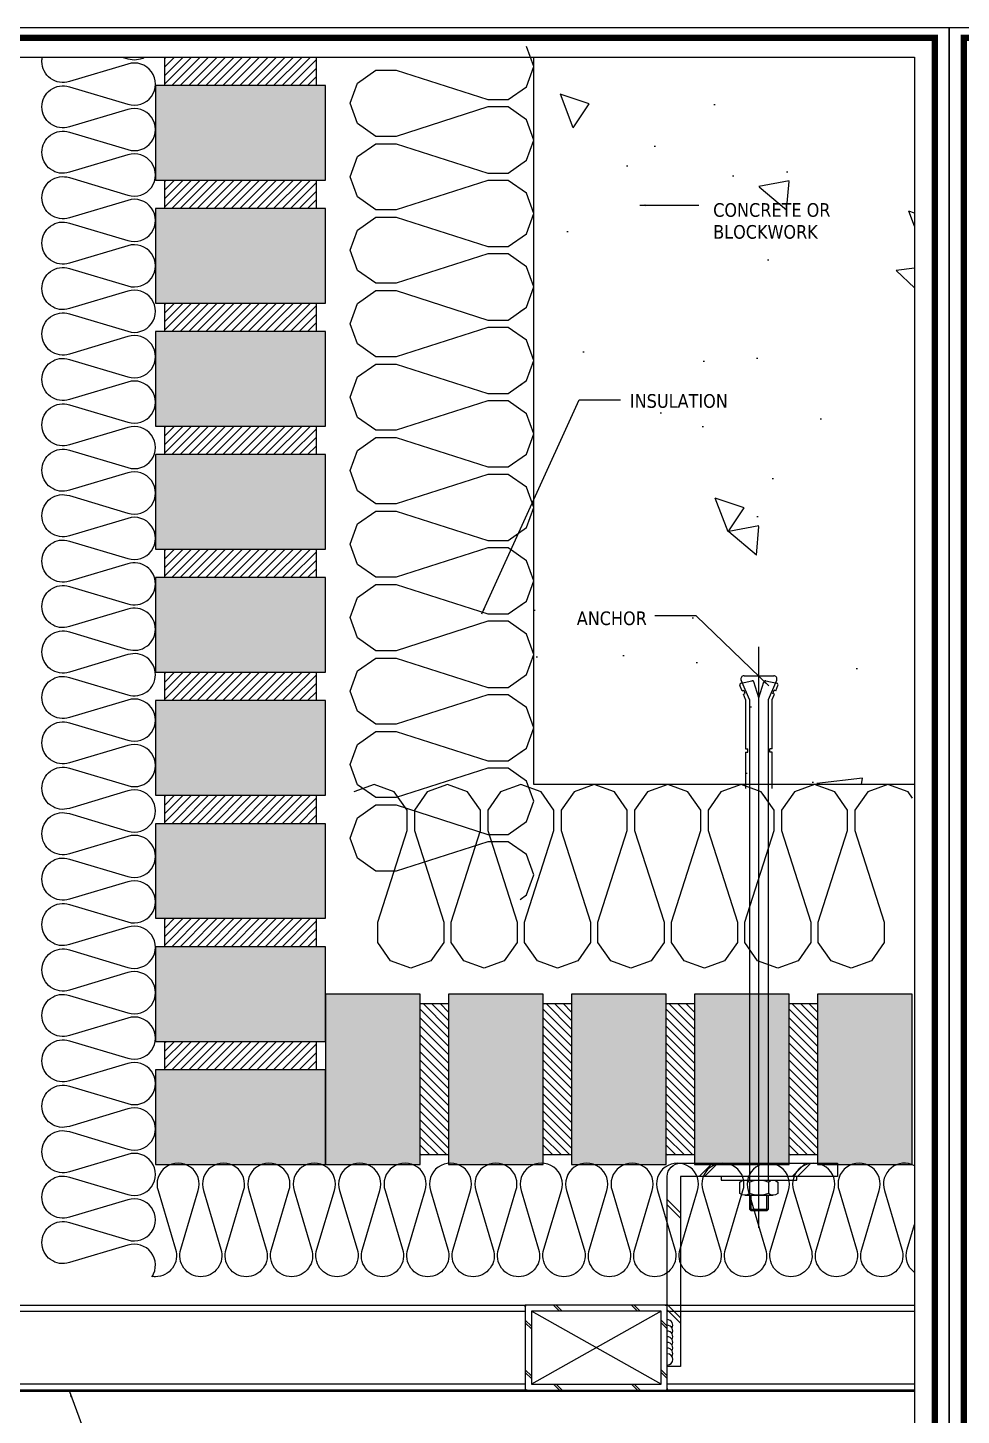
# Model space of a CAD drawing. Header units: millimetres. Extents: x 7297 to 60227, y -7497 to 19324.
# Drawn here: x 8784 to 9277, y 6990 to 7723 of the extents above; entities that cross this region are included whole.
import ezdxf

# ---------------------------------------------------------------- set-up
doc = ezdxf.new("R2010")
doc.units = ezdxf.units.MM
doc.linetypes.add('HIDDEN', pattern=[0.375, 0.25, -0.125])
for name, color, linetype in [('NS_BRACKET_NUTS', 1, 'Continuous'), ('NS_BRICK', 14, 'Continuous'), ('NS_COL_D-GREY', 8, 'Continuous'), ('NS_COL_GREEN', 3, 'Continuous'), ('NS_COL_RED', 1, 'Continuous'), ('NS_COL_WHITE', 7, 'Continuous'), ('NS_COL_YELLOW', 2, 'Continuous'), ('NS_CON', 8, 'Continuous'), ('NS_CON_LINE', 2, 'Continuous'), ('NS_DIM', 1, 'Continuous'), ('NS_FORM', 7, 'Continuous'), ('NS_FRAME', 253, 'Continuous'), ('NS_INSUL', 8, 'Continuous'), ('NS_PIPE_FRAME', 2, 'Continuous'), ('NS_TEXT', 2, 'Continuous'), ('NS_WATERPROOF', 150, 'Continuous'), ('NS_WELD', 1, 'Continuous')]:
    doc.layers.add(name, color=color, linetype=linetype)
doc.styles.add('Expo M', font='Expo M.ttf')
doc.dimstyles.new('DS2', dxfattribs={"dimscale": 2, "dimtxt": 1.8, "dimasz": 1.5, "dimexe": 1, "dimexo": 1, "dimgap": 0.5, "dimtad": 1, "dimtoh": 1, "dimdec": 1, "dimzin": 1, "dimdsep": 46, "dimtxsty": 'Expo M', "dimcen": 2, "dimadec": 1, "dimazin": 0, "dimtfac": 1, "dimtdec": 4, "dimtix": 1, "dimtmove": 1, "dimatfit": 3, "dimfxl": 1, "dimtolj": 1, "dimtzin": 1, "dimarcsym": 0})

# ---------------------------------------------------------------- blocks, each defined once
blk = doc.blocks.new('AL-TEMPLATE')
at = {"color": 7, "ltscale": 2}
blk.add_lwpolyline([(1972.34, 1515.25), (1972.34, 921.25), (2812.34, 921.25), (2812.34, 1515.25)], close=True, dxfattribs=at)
at = {"color": 8, "const_width": 2.5}
blk.add_lwpolyline([(1976.34, 1509.45), (2808.34, 1509.45), (2808.34, 927.05), (1976.34, 927.05)], close=True, dxfattribs=at)
at = {"color": 9}
blk.add_lwpolyline([(1984.07, 1501.32), (2709.08, 1501.32), (2709.08, 935.18), (1984.07, 935.18)], close=True, dxfattribs=at)
blk = doc.blocks.new('A$C0843732F')
for centre, start in [((0, -3), 90), ((0, -6), 150), ((0, -9), 150), ((0, -12), 150), ((0, -15), 150), ((0, -18), 150), ((0, -21), 150)]:
    blk.add_arc(centre, 3, start, 270)
blk = doc.blocks.new('PIPE_75_45')
for p, q in [((1833.44, 4146.54), (1833.44, 4147.54)), ((1834.44, 4147.54), (1833.44, 4147.54)), ((1905.24, 4105.74), (1836.64, 4144.34)), ((1905.24, 4144.34), (1836.64, 4105.74)), ((1851.52, 4144.34), (1848.32, 4147.54)), ((1852.93, 4144.34), (1849.73, 4147.54)), ((1892.84, 4144.34), (1889.64, 4147.54)), ((1894.25, 4144.34), (1891.05, 4147.54)), ((1907.44, 4147.54), (1908.44, 4147.54)), ((1908.44, 4146.54), (1908.44, 4147.54)), ((1836.64, 4136.42), (1833.44, 4139.62)), ((1836.64, 4135.01), (1833.44, 4138.21)), ((1908.44, 4136.42), (1905.24, 4139.62)), ((1908.44, 4135.01), (1905.24, 4138.21)), ((1836.64, 4110.22), (1833.44, 4113.42)), ((1908.44, 4110.22), (1905.24, 4113.42)), ((1836.64, 4108.81), (1833.44, 4112.01)), ((1851.52, 4102.54), (1848.32, 4105.74)), ((1852.93, 4102.54), (1849.73, 4105.74)), ((1892.84, 4102.54), (1889.64, 4105.74)), ((1894.25, 4102.54), (1891.05, 4105.74)), ((1908.44, 4108.81), (1905.24, 4112.01)), ((1833.44, 4103.54), (1833.44, 4102.54)), ((1834.44, 4102.54), (1833.44, 4102.54)), ((1907.44, 4102.54), (1908.44, 4102.54)), ((1908.44, 4103.54), (1908.44, 4102.54))]:
    blk.add_line(p, q)
blk.add_lwpolyline([(1907.44, 4102.54, 0.414214), (1908.44, 4103.54), (1908.44, 4146.54, 0.414214), (1907.44, 4147.54), (1834.44, 4147.54, 0.414214), (1833.44, 4146.54), (1833.44, 4103.54, 0.414214), (1834.44, 4102.54)], format="xyb", close=True)
blk.add_lwpolyline([(1836.64, 4105.74), (1905.24, 4105.74), (1905.24, 4144.34), (1836.64, 4144.34)], close=True)
blk = doc.blocks.new('*U99')
for p, q in [((1, 75), (0, 75)), ((0, 74), (0, 75)), ((0, 74), (0, 1)), ((44, 75), (1, 75)), ((44, 75), (45, 75)), ((45, 74), (45, 75)), ((45, 1), (45, 74)), ((3.2, 3.2), (41.8, 71.8)), ((41.8, 3.2), (3.2, 71.8)), ((0, 1), (0, 0)), ((1, 0), (0, 0)), ((45, 1), (45, 0)), ((1, 0), (44, 0)), ((44, 0), (45, 0))]:
    blk.add_line(p, q)
blk.add_lwpolyline([(3.2, 71.8), (3.2, 3.2), (41.8, 3.2), (41.8, 71.8)], close=True)
for centre, start, end in [((1, 74), 90, 180), ((44, 74), 0, 90), ((1, 1), 180, 270), ((44, 1), 270, 0)]:
    blk.add_arc(centre, 1, start, end)
blk = doc.blocks.new('*U157')
blk.add_lwpolyline([(0, 0), (45, 0), (45, 270.54), (0, 270.54)], close=True)
at = {"linetype": 'HIDDEN'}
blk.add_lwpolyline([(3.2, 0), (41.8, 0), (41.8, 270.54), (3.2, 270.54)], close=True, dxfattribs=at)
blk = doc.blocks.new('*U158')
blk.add_lwpolyline([(0, 0), (45, 0), (45, 130.75), (0, 130.75)], close=True)
at = {"linetype": 'HIDDEN'}
blk.add_lwpolyline([(3.2, 0), (41.8, 0), (41.8, 130.75), (3.2, 130.75)], close=True, dxfattribs=at)

msp = doc.modelspace()

# ---------------------------------------------------------------- hatches: boundary and pattern name
at = {"layer": 'NS_COL_D-GREY'}
h = msp.add_hatch(dxfattribs=at)
h.set_pattern_fill('ANSI31', color=256)
h.set_pattern_definition([(45, (17053.3243, -76695.768), (-2.24506403, 2.24506403), [])])
h.paths.add_polyline_path([(8856.44, 7707.93), (8936.44, 7707.93), (8936.44, 7692.93), (8856.44, 7692.93)])
h = msp.add_hatch(dxfattribs=at)
h.set_pattern_fill('ANSI31', color=256)
h.set_pattern_definition([(45, (17053.3243, -76760.768), (-2.24506403, 2.24506403), [])])
h.paths.add_polyline_path([(8856.44, 7642.93), (8936.44, 7642.93), (8936.44, 7627.93), (8856.44, 7627.93)])
h = msp.add_hatch(dxfattribs=at)
h.set_pattern_fill('ANSI31', color=256)
h.set_pattern_definition([(45, (17053.3243, -76825.768), (-2.24506403, 2.24506403), [])])
h.paths.add_polyline_path([(8856.44, 7577.93), (8936.44, 7577.93), (8936.44, 7562.93), (8856.44, 7562.93)])
h = msp.add_hatch(dxfattribs=at)
h.set_pattern_fill('ANSI31', color=256)
h.set_pattern_definition([(45, (17053.3243, -76890.768), (-2.24506403, 2.24506403), [])])
h.paths.add_polyline_path([(8856.44, 7512.93), (8936.44, 7512.93), (8936.44, 7497.93), (8856.44, 7497.93)])
h = msp.add_hatch(dxfattribs=at)
h.set_pattern_fill('ANSI31', color=256)
h.set_pattern_definition([(45, (17053.3243, -76955.768), (-2.24506403, 2.24506403), [])])
h.paths.add_polyline_path([(8856.44, 7447.93), (8936.44, 7447.93), (8936.44, 7432.93), (8856.44, 7432.93)])
h = msp.add_hatch(dxfattribs=at)
h.set_pattern_fill('ANSI31', color=256)
h.set_pattern_definition([(45, (17053.3243, -77020.768), (-2.24506403, 2.24506403), [])])
h.paths.add_polyline_path([(8856.44, 7382.93), (8936.44, 7382.93), (8936.44, 7367.93), (8856.44, 7367.93)])
h = msp.add_hatch(dxfattribs=at)
h.set_pattern_fill('ANSI31', color=256)
h.set_pattern_definition([(45, (17053.3243, -77085.768), (-2.24506403, 2.24506403), [])])
h.paths.add_polyline_path([(8856.44, 7317.93), (8936.44, 7317.93), (8936.44, 7302.93), (8856.44, 7302.93)])
h = msp.add_hatch(dxfattribs=at)
h.set_pattern_fill('ANSI31', color=256)
h.set_pattern_definition([(45, (17053.3243, -77150.768), (-2.24506403, 2.24506403), [])])
h.paths.add_polyline_path([(8856.44, 7252.93), (8936.44, 7252.93), (8936.44, 7237.93), (8856.44, 7237.93)])
h = msp.add_hatch(dxfattribs=at)
h.set_pattern_fill('ANSI31', color=256, angle=90)
h.set_pattern_definition([(135, (93395.1326, 15324.814), (-2.24506403, -2.24506403), [])])
h.paths.add_polyline_path([(8991.44, 7127.93), (8991.44, 7207.93), (9006.44, 7207.93), (9006.44, 7127.93)])
h = msp.add_hatch(dxfattribs=at)
h.set_pattern_fill('ANSI31', color=256, angle=90)
h.set_pattern_definition([(135, (93460.1326, 15324.814), (-2.24506403, -2.24506403), [])])
h.paths.add_polyline_path([(9056.44, 7127.93), (9056.44, 7207.93), (9071.44, 7207.93), (9071.44, 7127.93)])
h = msp.add_hatch(dxfattribs=at)
h.set_pattern_fill('ANSI31', color=256, angle=90)
h.set_pattern_definition([(135, (93525.1326, 15324.814), (-2.24506403, -2.24506403), [])])
h.paths.add_polyline_path([(9121.44, 7127.93), (9121.44, 7207.93), (9136.44, 7207.93), (9136.44, 7127.93)])
h = msp.add_hatch(dxfattribs=at)
h.set_pattern_fill('ANSI31', color=256, angle=90)
h.set_pattern_definition([(135, (93590.1326, 15324.814), (-2.24506403, -2.24506403), [])])
h.paths.add_polyline_path([(9186.44, 7127.93), (9186.44, 7207.93), (9201.44, 7207.93), (9201.44, 7127.93)])
h = msp.add_hatch(dxfattribs=at)
h.set_pattern_fill('ANSI31', color=256)
h.set_pattern_definition([(45, (17053.3243, -77215.768), (-2.24506403, 2.24506403), [])])
h.paths.add_polyline_path([(8856.44, 7187.93), (8936.44, 7187.93), (8936.44, 7172.93), (8856.44, 7172.93)])
at = {"layer": 'NS_CON'}
h = msp.add_hatch(dxfattribs=at)
h.set_pattern_fill('AR-CONC', color=256, angle=90)
h.set_pattern_definition([(140, (-4065.73, 124738.61), (15.93909, 182.18467), [19.05, -209.55]), (85, (-4065.73, 124738.61), (-191.05685, -35.24342), [15.24, -167.64058]), (190.45144, (-4064.4, 124753.8), (-175.11775, 146.94125), [16.19, -178.09024]), (136.1842, (-4116.53, 124738.61), (42.04233, 271.07904), [28.575, -314.325]), (186.63556, (-4113.02, 124761.2), (-247.4261, 237.40413), [24.285, -267.1356]), (81.18415, (-4116.53, 124738.6), (-247.4261, 237.40413), [22.85997, -251.4597]), (111, (-4103.83, 124764.01), (102.2652, 151.6144), [19.05, -209.55]), (56, (-4103.83, 124764.01), (-184.18797, 61.80203), [15.24, -167.64]), (161.45145, (-4095.3, 124776.65), (-81.92277, 213.41642), [16.19, -178.08994]), (127.5, (-4065.73, 124738.61), (-84.55504, 3.088603), [0, -165.608, 0, -170.18, 0, -168.275]), (97.5, (-4065.73, 124738.61), (-100.180575, 66.81966), [0, -97.028, 0, -161.798, 0, -64.135]), (57.5, (-4065.73, 124681.97), (5.728744, 135.590595), [0, -63.5, 0, -198.12, 0, -262.89]), (47.5, (-4065.73, 124656.57), (-25.42649, 148.12918), [0, -82.55, 0, -131.572, 0, -186.69])])
h.paths.add_polyline_path([(9252.73, 7707.93), (9051.44, 7707.93), (9051.44, 7323.6), (9252.73, 7323.6)])
h = msp.add_hatch(color=256, dxfattribs=at)
h.dxf.hatch_style = 1
h.paths.add_polyline_path([(8851.44, 7642.93), (8941.44, 7642.93), (8941.44, 7692.93), (8851.44, 7692.93)])
h = msp.add_hatch(color=256, dxfattribs=at)
h.dxf.hatch_style = 1
h.paths.add_polyline_path([(8851.44, 7577.93), (8941.44, 7577.93), (8941.44, 7627.93), (8851.44, 7627.93)])
h = msp.add_hatch(color=256, dxfattribs=at)
h.dxf.hatch_style = 1
h.paths.add_polyline_path([(8851.44, 7512.93), (8941.44, 7512.93), (8941.44, 7562.93), (8851.44, 7562.93)])
h = msp.add_hatch(color=256, dxfattribs=at)
h.dxf.hatch_style = 1
h.paths.add_polyline_path([(8851.44, 7447.93), (8941.44, 7447.93), (8941.44, 7497.93), (8851.44, 7497.93)])
h = msp.add_hatch(color=256, dxfattribs=at)
h.dxf.hatch_style = 1
h.paths.add_polyline_path([(8851.44, 7382.93), (8941.44, 7382.93), (8941.44, 7432.93), (8851.44, 7432.93)])
h = msp.add_hatch(color=256, dxfattribs=at)
h.dxf.hatch_style = 1
h.paths.add_polyline_path([(8851.44, 7317.93), (8941.44, 7317.93), (8941.44, 7367.93), (8851.44, 7367.93)])
h = msp.add_hatch(color=256, dxfattribs=at)
h.dxf.hatch_style = 1
h.paths.add_polyline_path([(8851.44, 7252.93), (8941.44, 7252.93), (8941.44, 7302.93), (8851.44, 7302.93)])
h = msp.add_hatch(color=256, dxfattribs=at)
h.dxf.hatch_style = 1
h.paths.add_polyline_path([(8851.44, 7187.93), (8941.44, 7187.93), (8941.44, 7237.93), (8851.44, 7237.93)])
h = msp.add_hatch(color=256, dxfattribs=at)
h.dxf.hatch_style = 1
h.paths.add_polyline_path([(8991.44, 7122.93), (8991.44, 7212.93), (8941.44, 7212.93), (8941.44, 7122.93)])
h = msp.add_hatch(color=256, dxfattribs=at)
h.dxf.hatch_style = 1
h.paths.add_polyline_path([(9056.44, 7122.93), (9056.44, 7212.93), (9006.44, 7212.93), (9006.44, 7122.93)])
h = msp.add_hatch(color=256, dxfattribs=at)
h.dxf.hatch_style = 1
h.paths.add_polyline_path([(9121.44, 7122.93), (9121.44, 7212.93), (9071.44, 7212.93), (9071.44, 7122.93)])
h = msp.add_hatch(color=256, dxfattribs=at)
h.dxf.hatch_style = 1
h.paths.add_polyline_path([(9186.44, 7122.93), (9186.44, 7212.93), (9136.44, 7212.93), (9136.44, 7122.93)])
h = msp.add_hatch(color=256, dxfattribs=at)
h.dxf.hatch_style = 1
h.paths.add_polyline_path([(9251.44, 7122.93), (9251.44, 7212.93), (9201.44, 7212.93), (9201.44, 7122.93)])
h = msp.add_hatch(color=256, dxfattribs=at)
h.dxf.hatch_style = 1
h.paths.add_polyline_path([(8851.44, 7122.93), (8941.44, 7122.93), (8941.44, 7172.93), (8851.44, 7172.93)])

# ---------------------------------------------------------------- linework, layer by layer
at = {"layer": 'NS_BRACKET_NUTS'}
msp.add_lwpolyline([(9128.98, 7016.1), (9121.98, 7016.1), (9121.98, 7116.6, -0.414214), (9128.98, 7123.6), (9211.98, 7123.6), (9211.98, 7116.6), (9128.98, 7116.6)], format="xyb", close=True, dxfattribs=at)
at = {"layer": 'NS_BRICK'}
for points in [[(8851.44, 7642.93), (8941.44, 7642.93), (8941.44, 7692.93), (8851.44, 7692.93)], [(8851.44, 7577.93), (8941.44, 7577.93), (8941.44, 7627.93), (8851.44, 7627.93)], [(8851.44, 7512.93), (8941.44, 7512.93), (8941.44, 7562.93), (8851.44, 7562.93)], [(8851.44, 7447.93), (8941.44, 7447.93), (8941.44, 7497.93), (8851.44, 7497.93)], [(8851.44, 7382.93), (8941.44, 7382.93), (8941.44, 7432.93), (8851.44, 7432.93)], [(8851.44, 7317.93), (8941.44, 7317.93), (8941.44, 7367.93), (8851.44, 7367.93)], [(8851.44, 7252.93), (8941.44, 7252.93), (8941.44, 7302.93), (8851.44, 7302.93)], [(8851.44, 7187.93), (8941.44, 7187.93), (8941.44, 7237.93), (8851.44, 7237.93)], [(8991.44, 7122.93), (8991.44, 7212.93), (8941.44, 7212.93), (8941.44, 7122.93)], [(9056.44, 7122.93), (9056.44, 7212.93), (9006.44, 7212.93), (9006.44, 7122.93)], [(9121.44, 7122.93), (9121.44, 7212.93), (9071.44, 7212.93), (9071.44, 7122.93)], [(9186.44, 7122.93), (9186.44, 7212.93), (9136.44, 7212.93), (9136.44, 7122.93)], [(9251.44, 7122.93), (9251.44, 7212.93), (9201.44, 7212.93), (9201.44, 7122.93)], [(8851.44, 7122.93), (8941.44, 7122.93), (8941.44, 7172.93), (8851.44, 7172.93)]]:
    msp.add_lwpolyline(points, close=True, dxfattribs=at)
at = {"layer": 'NS_COL_D-GREY'}
for points in [[(8856.44, 7707.93), (8936.44, 7707.93), (8936.44, 7692.93), (8856.44, 7692.93)], [(8856.44, 7642.93), (8936.44, 7642.93), (8936.44, 7627.93), (8856.44, 7627.93)], [(8856.44, 7577.93), (8936.44, 7577.93), (8936.44, 7562.93), (8856.44, 7562.93)], [(8856.44, 7512.93), (8936.44, 7512.93), (8936.44, 7497.93), (8856.44, 7497.93)], [(8856.44, 7447.93), (8936.44, 7447.93), (8936.44, 7432.93), (8856.44, 7432.93)], [(8856.44, 7382.93), (8936.44, 7382.93), (8936.44, 7367.93), (8856.44, 7367.93)], [(8856.44, 7317.93), (8936.44, 7317.93), (8936.44, 7302.93), (8856.44, 7302.93)], [(8856.44, 7252.93), (8936.44, 7252.93), (8936.44, 7237.93), (8856.44, 7237.93)], [(8991.44, 7127.93), (8991.44, 7207.93), (9006.44, 7207.93), (9006.44, 7127.93)], [(9056.44, 7127.93), (9056.44, 7207.93), (9071.44, 7207.93), (9071.44, 7127.93)], [(9121.44, 7127.93), (9121.44, 7207.93), (9136.44, 7207.93), (9136.44, 7127.93)], [(9186.44, 7127.93), (9186.44, 7207.93), (9201.44, 7207.93), (9201.44, 7127.93)], [(8856.44, 7187.93), (8936.44, 7187.93), (8936.44, 7172.93), (8856.44, 7172.93)]]:
    msp.add_lwpolyline(points, close=True, dxfattribs=at)
at = {"layer": 'NS_COL_GREEN'}
for p, q in [((9165.48, 7368.6), (9161.08, 7378.77)), ((9162.61, 7381.1), (9178.36, 7381.1)), ((9175.48, 7368.6), (9179.89, 7378.77)), ((9165.48, 7368.6), (9165.48, 7114.6)), ((9175.48, 7114.6), (9175.48, 7368.6))]:
    msp.add_line(p, q, dxfattribs=at)
for centre, start, end in [((9162.61, 7379.43), 90, 203.42869), ((9178.36, 7379.43), 336.57131, 90)]:
    msp.add_arc(centre, 1.67, start, end, dxfattribs=at)
at = {"layer": 'NS_COL_RED'}
for p, q in [((9170.48, 7089.43), (9170.48, 7396.3)), ((9170.48, 7381.1), (9170.48, 7381.1))]:
    msp.add_line(p, q, dxfattribs=at)
at = {"layer": 'NS_COL_RED', "ltscale": 8}
for p, q in [((9138.96, 7116.6), (9145.96, 7123.6)), ((9141.79, 7116.6), (9148.79, 7123.6)), ((9188.11, 7116.6), (9195.11, 7123.6)), ((9190.94, 7116.6), (9197.94, 7123.6)), ((9128.98, 7097.32), (9121.98, 7104.32)), ((9128.98, 7094.49), (9121.98, 7101.49)), ((9128.98, 7041.9), (9121.98, 7048.9)), ((9128.98, 7039.07), (9121.98, 7046.07))]:
    msp.add_line(p, q, dxfattribs=at)
at = {"layer": 'NS_COL_WHITE'}
for p, q in [((9190.48, 7116.6), (9150.48, 7116.6)), ((9150.48, 7116.6), (9150.48, 7114.6)), ((9150.48, 7114.6), (9190.48, 7114.6)), ((9162.98, 7114.6), (9177.98, 7114.6)), ((9162.98, 7114.6), (9177.98, 7114.6)), ((9190.48, 7114.6), (9190.48, 7116.6))]:
    msp.add_line(p, q, dxfattribs=at)
at = {"layer": 'NS_COL_YELLOW'}
for p, q in [((9161.6, 7373.11), (9160.43, 7376.02)), ((9161.02, 7377.15), (9166.82, 7378.43)), ((9170.48, 7369.43), (9167.8, 7377.87)), ((9170.48, 7369.43), (9173.17, 7377.87)), ((9174.14, 7378.43), (9179.94, 7377.15)), ((9179.37, 7373.11), (9180.54, 7376.02)), ((9161.6, 7373.11), (9162.51, 7373.45)), ((9162.29, 7371.39), (9163.2, 7371.75)), ((9163.4, 7368.6), (9162.29, 7371.39)), ((9163.2, 7371.75), (9162.51, 7373.45)), ((9163.4, 7368.6), (9163.4, 7342.43)), ((9177.57, 7368.6), (9178.68, 7371.39)), ((9177.57, 7342.43), (9177.57, 7368.6)), ((9177.77, 7371.75), (9178.46, 7373.45)), ((9178.68, 7371.39), (9177.77, 7371.75)), ((9179.37, 7373.11), (9178.46, 7373.45)), ((9163.4, 7342.43), (9164.65, 7342.43)), ((9163.4, 7340.77), (9163.4, 7321.6)), ((9163.4, 7340.77), (9164.65, 7340.77)), ((9164.65, 7340.77), (9164.65, 7342.43)), ((9176.32, 7340.77), (9176.32, 7342.43)), ((9177.57, 7342.43), (9176.32, 7342.43)), ((9177.57, 7340.77), (9176.32, 7340.77)), ((9177.57, 7321.6), (9177.57, 7340.77)), ((9165.48, 7113.59), (9165.48, 7107.6)), ((9175.48, 7113.59), (9175.48, 7107.6)), ((9162.98, 7106.6), (9177.98, 7106.6)), ((9165.48, 7106.61), (9165.48, 7099.24)), ((9166.32, 7098.41), (9166.32, 7106.61)), ((9174.65, 7098.41), (9174.65, 7106.6)), ((9175.48, 7099.24), (9175.48, 7106.6)), ((9165.48, 7099.24), (9175.48, 7099.24)), ((9165.48, 7099.24), (9166.32, 7098.41)), ((9174.65, 7098.41), (9166.32, 7098.41)), ((9174.65, 7098.41), (9175.48, 7099.24))]:
    msp.add_line(p, q, dxfattribs=at)
msp.add_lwpolyline([(9165.48, 7113.59, -0.202073), (9175.48, 7113.59, -0.404145), (9180.48, 7113.59), (9180.48, 7107.61, -0.404145), (9175.48, 7107.61, -0.202073), (9165.48, 7107.61, -0.404145), (9160.48, 7107.61), (9160.48, 7113.59, -0.404145)], format="xyb", close=True, dxfattribs=at)
for centre, start, end in [((9161.2, 7376.33), 102.52881, 201.80141), ((9167, 7377.62), 17.65012, 102.52881), ((9173.96, 7377.62), 77.47119, 162.34988), ((9179.76, 7376.33), 338.19859, 77.47119)]:
    msp.add_arc(centre, 0.833, start, end, dxfattribs=at)
at = {"layer": 'NS_CON_LINE'}
for p, q in [((9051.44, 7323.6), (9051.44, 7707.93)), ((9252.73, 7323.6), (9051.44, 7323.6))]:
    msp.add_line(p, q, dxfattribs=at)
at = {"layer": 'NS_INSUL'}
for points in [[(9044.21, 7573.46), (9047.56, 7575.8), (9051.44, 7586.47), (9047.56, 7597.15), (9037.85, 7603.94), (9027.18, 7603.94), (8978.66, 7588.42), (8967.98, 7588.42), (8958.28, 7595.21), (8954.4, 7605.88), (8958.28, 7616.56), (8967.98, 7623.35), (8978.66, 7623.35), (9027.18, 7607.82), (9037.85, 7607.82), (9047.56, 7614.62), (9051.44, 7625.29), (9047.56, 7635.97), (9037.85, 7642.76), (9027.18, 7642.76), (8978.66, 7627.23), (8967.98, 7627.23), (8958.28, 7634.02), (8954.4, 7644.7), (8958.28, 7655.37), (8967.98, 7662.17), (8978.66, 7662.17), (9027.18, 7646.64), (9037.85, 7646.64), (9047.56, 7653.43), (9051.44, 7664.11), (9047.56, 7674.78), (9037.85, 7681.57), (9027.18, 7681.57), (8978.66, 7666.05), (8967.98, 7666.05), (8958.28, 7672.84), (8954.4, 7683.52), (8958.28, 7694.19), (8967.98, 7700.98), (8978.66, 7700.98), (9027.18, 7685.46), (9037.85, 7685.46), (9047.56, 7692.25), (9051.44, 7702.92), (9047.56, 7713.6)], [(9044.21, 7534.64), (9047.56, 7536.98), (9051.44, 7547.66), (9047.56, 7558.33), (9037.85, 7565.13), (9027.18, 7565.13), (8978.66, 7549.6), (8967.98, 7549.6), (8958.28, 7556.39), (8954.4, 7567.07), (8958.28, 7577.74), (8967.98, 7584.53), (8978.66, 7584.53), (9027.18, 7569.01), (9037.85, 7569.01), (9047.56, 7575.8), (9051.44, 7586.47), (9047.56, 7597.15), (9037.85, 7603.94), (9027.18, 7603.94), (8978.66, 7588.42), (8967.98, 7588.42), (8958.28, 7595.21), (8954.4, 7605.88), (8958.28, 7616.56), (8967.98, 7623.35), (8978.66, 7623.35), (9027.18, 7607.82), (9037.85, 7607.82), (9047.56, 7614.62), (9051.44, 7625.29), (9047.56, 7635.97), (9037.85, 7642.76), (9027.18, 7642.76), (8978.66, 7627.23), (8967.98, 7627.23), (8958.28, 7634.02), (8954.4, 7644.7), (8958.28, 7655.37), (8967.98, 7662.17), (8978.66, 7662.17), (9027.18, 7646.64), (9037.85, 7646.64), (9047.56, 7653.43), (9051.44, 7664.11), (9047.56, 7674.78)], [(9044.21, 7418.19), (9047.56, 7420.53), (9051.44, 7431.21), (9047.56, 7441.88), (9037.85, 7448.68), (9027.18, 7448.68), (8978.66, 7433.15), (8967.98, 7433.15), (8958.28, 7439.94), (8954.4, 7450.62), (8958.28, 7461.29), (8967.98, 7468.08), (8978.66, 7468.08), (9027.18, 7452.56), (9037.85, 7452.56), (9047.56, 7459.35), (9051.44, 7470.03), (9047.56, 7480.7), (9037.85, 7487.49), (9027.18, 7487.49), (8978.66, 7471.97), (8967.98, 7471.97), (8958.28, 7478.76), (8954.4, 7489.43), (8958.28, 7500.11), (8967.98, 7506.9), (8978.66, 7506.9), (9027.18, 7491.37), (9037.85, 7491.37), (9047.56, 7498.17), (9051.44, 7508.84), (9047.56, 7519.52), (9037.85, 7526.31), (9027.18, 7526.31), (8978.66, 7510.78), (8967.98, 7510.78), (8958.28, 7517.58), (8954.4, 7528.25), (8958.28, 7538.92), (8967.98, 7545.72), (8978.66, 7545.72), (9027.18, 7530.19), (9037.85, 7530.19), (9047.56, 7536.98), (9051.44, 7547.66), (9047.56, 7558.33)], [(9044.21, 7340.56), (9047.56, 7342.9), (9051.44, 7353.58), (9047.56, 7364.25), (9037.85, 7371.04), (9027.18, 7371.04), (8978.66, 7355.52), (8967.98, 7355.52), (8958.28, 7362.31), (8954.4, 7372.98), (8958.28, 7383.66), (8967.98, 7390.45), (8978.66, 7390.45), (9027.18, 7374.92), (9037.85, 7374.92), (9047.56, 7381.72), (9051.44, 7392.39), (9047.56, 7403.07), (9037.85, 7409.86), (9027.18, 7409.86), (8978.66, 7394.33), (8967.98, 7394.33), (8958.28, 7401.13), (8954.4, 7411.8), (8958.28, 7422.48), (8967.98, 7429.27), (8978.66, 7429.27), (9027.18, 7413.74), (9037.85, 7413.74), (9047.56, 7420.53), (9051.44, 7431.21), (9047.56, 7441.88), (9037.85, 7448.68), (9027.18, 7448.68), (8978.66, 7433.15), (8967.98, 7433.15), (8958.28, 7439.94), (8954.4, 7450.62), (8958.28, 7461.29), (8967.98, 7468.08), (8978.66, 7468.08), (9027.18, 7452.56), (9037.85, 7452.56), (9047.56, 7459.35), (9051.44, 7470.03), (9047.56, 7480.7)], [(9044.21, 7262.93), (9047.56, 7265.27), (9051.44, 7275.94), (9047.56, 7286.62), (9037.85, 7293.41), (9027.18, 7293.41), (8978.66, 7277.88), (8967.98, 7277.88), (8958.28, 7284.68), (8954.4, 7295.35), (8958.28, 7306.03), (8967.98, 7312.82), (8978.66, 7312.82), (9027.18, 7297.29), (9037.85, 7297.29), (9047.56, 7304.08), (9051.44, 7314.76), (9047.56, 7325.43), (9037.85, 7332.23), (9027.18, 7332.23), (8978.66, 7316.7), (8967.98, 7316.7), (8958.28, 7323.49), (8954.4, 7334.17), (8958.28, 7344.84), (8967.98, 7351.64), (8978.66, 7351.64), (9027.18, 7336.11), (9037.85, 7336.11), (9047.56, 7342.9), (9051.44, 7353.58), (9047.56, 7364.25), (9037.85, 7371.04), (9027.18, 7371.04), (8978.66, 7355.52), (8967.98, 7355.52), (8958.28, 7362.31), (8954.4, 7372.98), (8958.28, 7383.66), (8967.98, 7390.45), (8978.66, 7390.45), (9027.18, 7374.92), (9037.85, 7374.92), (9047.56, 7381.72), (9051.44, 7392.39), (9047.56, 7403.07)], [(9096.46, 7316.37), (9094.12, 7319.72), (9083.45, 7323.6), (9072.77, 7319.72), (9065.98, 7310.01), (9065.98, 7299.34), (9081.5, 7250.82), (9081.5, 7240.14), (9074.71, 7230.44), (9064.04, 7226.56), (9053.36, 7230.44), (9046.57, 7240.14), (9046.57, 7250.82), (9062.1, 7299.34), (9062.1, 7310.01), (9055.3, 7319.72), (9044.63, 7323.6), (9033.95, 7319.72), (9027.16, 7310.01), (9027.16, 7299.34), (9042.69, 7250.82), (9042.69, 7240.14), (9035.89, 7230.44), (9025.22, 7226.56), (9014.55, 7230.44), (9007.75, 7240.14), (9007.75, 7250.82), (9023.28, 7299.34), (9023.28, 7310.01), (9016.49, 7319.72), (9005.81, 7323.6), (8995.14, 7319.72), (8988.34, 7310.01), (8988.34, 7299.34), (9003.87, 7250.82), (9003.87, 7240.14), (8997.08, 7230.44), (8986.4, 7226.56), (8975.73, 7230.44), (8968.94, 7240.14), (8968.94, 7250.82), (8984.46, 7299.34), (8984.46, 7310.01), (8977.67, 7319.72), (8967, 7323.6), (8956.32, 7319.72)], [(9174.09, 7316.37), (9171.75, 7319.72), (9161.08, 7323.6), (9150.4, 7319.72), (9143.61, 7310.01), (9143.61, 7299.34), (9159.14, 7250.82), (9159.14, 7240.14), (9152.34, 7230.44), (9141.67, 7226.56), (9131, 7230.44), (9124.2, 7240.14), (9124.2, 7250.82), (9139.73, 7299.34), (9139.73, 7310.01), (9132.94, 7319.72), (9122.26, 7323.6), (9111.59, 7319.72), (9104.79, 7310.01), (9104.79, 7299.34), (9120.32, 7250.82), (9120.32, 7240.14), (9113.53, 7230.44), (9102.85, 7226.56), (9092.18, 7230.44), (9085.39, 7240.14), (9085.39, 7250.82), (9100.91, 7299.34), (9100.91, 7310.01), (9094.12, 7319.72), (9083.45, 7323.6), (9072.77, 7319.72), (9065.98, 7310.01), (9065.98, 7299.34), (9081.5, 7250.82), (9081.5, 7240.14), (9074.71, 7230.44), (9064.04, 7226.56), (9053.36, 7230.44), (9046.57, 7240.14), (9046.57, 7250.82), (9062.1, 7299.34), (9062.1, 7310.01), (9055.3, 7319.72), (9044.63, 7323.6), (9033.95, 7319.72)], [(9251.73, 7316.37), (9249.39, 7319.72), (9238.71, 7323.6), (9228.04, 7319.72), (9221.24, 7310.01), (9221.24, 7299.34), (9236.77, 7250.82), (9236.77, 7240.14), (9229.98, 7230.44), (9219.3, 7226.56), (9208.63, 7230.44), (9201.84, 7240.14), (9201.84, 7250.82), (9217.36, 7299.34), (9217.36, 7310.01), (9210.57, 7319.72), (9199.89, 7323.6), (9189.22, 7319.72), (9182.43, 7310.01), (9182.43, 7299.34), (9197.95, 7250.82), (9197.95, 7240.14), (9191.16, 7230.44), (9180.49, 7226.56), (9169.81, 7230.44), (9163.02, 7240.14), (9163.02, 7250.82), (9178.55, 7299.34), (9178.55, 7310.01), (9171.75, 7319.72), (9161.08, 7323.6), (9150.4, 7319.72), (9143.61, 7310.01), (9143.61, 7299.34), (9159.14, 7250.82), (9159.14, 7240.14), (9152.34, 7230.44), (9141.67, 7226.56), (9131, 7230.44), (9124.2, 7240.14), (9124.2, 7250.82), (9139.73, 7299.34), (9139.73, 7310.01), (9132.94, 7319.72), (9122.26, 7323.6), (9111.59, 7319.72)]]:
    msp.add_lwpolyline(points, dxfattribs=at)
for points in [[(8849.66, 7063.6, 0.704835), (8836.9, 7080.24), (8805.98, 7071.04, -0.509267), (8791.44, 7081.64, -0.509267), (8805.98, 7092.24), (8836.9, 7083.04, 1.372593), (8836.9, 7104.24), (8805.98, 7095.04, -0.509267), (8791.44, 7105.64, -0.509267), (8805.98, 7116.24), (8836.9, 7107.04, 1.372593), (8836.9, 7128.24), (8805.98, 7119.04, -0.509267), (8791.44, 7129.64, -0.509267), (8805.98, 7140.24), (8836.9, 7131.04, 1.372593), (8836.9, 7152.24), (8805.98, 7143.04, -0.509267), (8791.44, 7153.64, -0.509267), (8805.98, 7164.24), (8836.9, 7155.04, 1.372593), (8836.9, 7176.24), (8805.98, 7167.04, -0.509267), (8791.44, 7177.64, -0.509267), (8805.98, 7188.24), (8836.9, 7179.04, 1.372593), (8836.9, 7200.24), (8805.98, 7191.04, -0.509267), (8791.44, 7201.64, -0.509267), (8805.98, 7212.24), (8836.9, 7203.04, 1.372593), (8836.9, 7224.24), (8805.98, 7215.04, -0.509267), (8791.44, 7225.64, -0.509267), (8805.98, 7236.24), (8836.9, 7227.04, 1.372593), (8836.9, 7248.24), (8805.98, 7239.04, -0.509267), (8791.44, 7249.64, -0.509267), (8805.98, 7260.24), (8836.9, 7251.04, 1.372593), (8836.9, 7272.24), (8805.98, 7263.04, -0.509267), (8791.44, 7273.64, -0.509267), (8805.98, 7284.24), (8836.9, 7275.04, 1.372593), (8836.9, 7296.24), (8805.98, 7287.04, -0.509267), (8791.44, 7297.64, -0.509267), (8805.98, 7308.24), (8836.9, 7299.04, 1.372593), (8836.9, 7320.24), (8805.98, 7311.04, -0.509267), (8791.44, 7321.64, -0.509267), (8805.98, 7332.24), (8836.9, 7323.04, 1.372593), (8836.9, 7344.24), (8805.98, 7335.04, -0.509267), (8791.44, 7345.64, -0.509267), (8805.98, 7356.24), (8836.9, 7347.04, 1.372593), (8836.9, 7368.24), (8805.98, 7359.04, -0.509267), (8791.44, 7369.64, -0.509267), (8805.98, 7380.24), (8836.9, 7371.04, 0.5087), (8851.44, 7381.64, 0.5087), (8836.9, 7392.24), (8805.98, 7383.04, -0.509267), (8791.44, 7393.64, -0.509267), (8805.98, 7404.24), (8836.9, 7395.04, 0.5087), (8851.44, 7405.64, 0.5087), (8836.9, 7416.24), (8805.98, 7407.04, -0.509267), (8791.44, 7417.64, -0.509267), (8805.98, 7428.24), (8836.9, 7419.04, 0.5087), (8851.44, 7429.64, 0.5087), (8836.9, 7440.24), (8805.98, 7431.04, -0.509267), (8791.44, 7441.64, -0.509267), (8805.98, 7452.24), (8836.9, 7443.04, 1.372593), (8836.9, 7464.24), (8805.98, 7455.04, -0.509267), (8791.44, 7465.64, -0.509267), (8805.98, 7476.24), (8836.9, 7467.04, 1.372593), (8836.9, 7488.24), (8805.98, 7479.04, -0.509267), (8791.44, 7489.64, -0.509267), (8805.98, 7500.24), (8836.9, 7491.04, 1.372593), (8836.9, 7512.24), (8805.98, 7503.04, -0.509267), (8791.44, 7513.64, -0.509267), (8805.98, 7524.24), (8836.9, 7515.04, 1.372593), (8836.9, 7536.24), (8805.98, 7527.04, -0.509267), (8791.44, 7537.64, -0.509267), (8805.98, 7548.24), (8836.9, 7539.04, 1.372593), (8836.9, 7560.24), (8805.98, 7551.04, -0.509267), (8791.44, 7561.64, -0.509267), (8805.98, 7572.24), (8836.9, 7563.04, 1.372593), (8836.9, 7584.24), (8805.98, 7575.04, -0.509267), (8791.44, 7585.64, -0.509267), (8805.98, 7596.24), (8836.9, 7587.04, 1.372593), (8836.9, 7608.24), (8805.98, 7599.04, -0.509267), (8791.44, 7609.64, -0.509267), (8805.98, 7620.24), (8836.9, 7611.04, 1.372593), (8836.9, 7632.24), (8805.98, 7623.04, -0.509267), (8791.44, 7633.64, -0.509267), (8805.98, 7644.24), (8836.9, 7635.04, 1.372593), (8836.9, 7656.24), (8805.98, 7647.04, -0.509267), (8791.44, 7657.64, -0.509267), (8805.98, 7668.24), (8836.9, 7659.04, 1.372593), (8836.9, 7680.24), (8805.98, 7671.04, -0.509267), (8791.44, 7681.64, -0.509267), (8805.98, 7692.24), (8836.9, 7683.04, 1.372593), (8836.9, 7704.24), (8805.98, 7695.04, -0.509267), (8791.44, 7705.64, -0.051822), (8791.67, 7707.93, -0.051822)], [(8833.92, 7707.93), (8836.9, 7707.04, 0.208463), (8845.75, 7707.93)], [(9252.73, 7122.26, 0.67591), (9236.84, 7109.06), (9246.04, 7078.14, -0.509267), (9235.44, 7063.6, -0.509267), (9224.84, 7078.14), (9234.04, 7109.06, 1.372593), (9212.84, 7109.06), (9222.04, 7078.14, -0.509267), (9211.44, 7063.6, -0.509267), (9200.84, 7078.14), (9210.04, 7109.06, 1.372593), (9188.84, 7109.06), (9198.04, 7078.14, -0.509267), (9187.44, 7063.6, -0.509267), (9176.84, 7078.14), (9186.04, 7109.06, 1.372593), (9164.84, 7109.06), (9174.04, 7078.14, -0.509267), (9163.44, 7063.6, -0.509267), (9152.84, 7078.14), (9162.04, 7109.06, 1.372593), (9140.84, 7109.06), (9150.04, 7078.14, -0.509267), (9139.44, 7063.6, -0.509267), (9128.84, 7078.14), (9138.04, 7109.06, 1.372593), (9116.84, 7109.06), (9126.04, 7078.14, -0.509267), (9115.44, 7063.6, -0.509267), (9104.84, 7078.14), (9114.04, 7109.06, 1.372593), (9092.84, 7109.06), (9102.04, 7078.14, -0.509267), (9091.44, 7063.6, -0.509267), (9080.84, 7078.14), (9090.04, 7109.06, 1.372593), (9068.84, 7109.06), (9078.04, 7078.14, -0.509267), (9067.44, 7063.6, -0.509267), (9056.84, 7078.14), (9066.04, 7109.06, 1.372593), (9044.84, 7109.06), (9054.04, 7078.14, -0.509267), (9043.44, 7063.6, -0.509267), (9032.84, 7078.14), (9042.04, 7109.06, 1.372593), (9020.84, 7109.06), (9030.04, 7078.14, -0.509267), (9019.44, 7063.6, -0.509267), (9008.84, 7078.14), (9018.04, 7109.06, 1.372593), (8996.84, 7109.06), (9006.04, 7078.14, -0.509267), (8995.44, 7063.6, -0.509267), (8984.84, 7078.14), (8994.04, 7109.06, 1.372593), (8972.84, 7109.06), (8982.04, 7078.14, -0.509267), (8971.44, 7063.6, -0.509267), (8960.84, 7078.14), (8970.04, 7109.06, 1.372593), (8948.84, 7109.06), (8958.04, 7078.14, -0.509267), (8947.44, 7063.6, -0.509267), (8936.84, 7078.14), (8946.04, 7109.06, 1.372593), (8924.84, 7109.06), (8934.04, 7078.14, -0.509267), (8923.44, 7063.6, -0.509267), (8912.84, 7078.14), (8922.04, 7109.06, 1.372593), (8900.84, 7109.06), (8910.04, 7078.14, -0.509267), (8899.44, 7063.6, -0.509267), (8888.84, 7078.14), (8898.04, 7109.06, 1.372593), (8876.84, 7109.06), (8886.04, 7078.14, -0.509267), (8875.44, 7063.6, -0.509267), (8864.84, 7078.14), (8874.04, 7109.06, 1.372593), (8852.84, 7109.06), (8862.04, 7078.14, -0.509267), (8851.44, 7063.6, -0.045218), (8849.44, 7063.78)], [(9252.73, 7065.84, -0.319458), (9248.84, 7078.14), (9252.73, 7091.21)]]:
    msp.add_lwpolyline(points, format="xyb", dxfattribs=at)
at = {"layer": 'NS_WATERPROOF', "ltscale": 3}
for p, q in [((9252.73, 7003.4), (8730.44, 7003.4)), ((9252.73, 7002.9), (8730.44, 7002.9))]:
    msp.add_line(p, q, dxfattribs=at)

# ---------------------------------------------------------------- block references
at = {"layer": 'NS_FORM', "xscale": 1.32, "yscale": 1.32, "zscale": 1.32, "rotation": 270}
for p in [(7270.99, 10326.9), (8055.07, 10326.9)]:
    msp.add_blockref('AL-TEMPLATE', p, dxfattribs=at)
at = {"layer": 'NS_FRAME', "xscale": -1, "rotation": 270}
for name, p in [('*U157', (8776.44, 7003.6)), ('*U158', (9121.98, 7003.6))]:
    msp.add_blockref(name, p, dxfattribs=at)
at = {"layer": 'NS_PIPE_FRAME'}
msp.add_blockref('PIPE_75_45', (7213.54, 2901.06), dxfattribs=at)
at = {"layer": 'NS_PIPE_FRAME', "rotation": 90}
msp.add_blockref('*U99', (9121.98, 7003.6), dxfattribs=at)
at = {"layer": 'NS_WELD', "extrusion": (0, 0, -1), "xscale": -1, "zscale": -1, "rotation": 180}
msp.add_blockref('A$C0843732F', (-9121.98, 7016.92), dxfattribs=at)

# ---------------------------------------------------------------- texts
at = {"layer": 'NS_TEXT', "char_height": 7.2, "line_spacing_factor": 0.963855}
for s, insert, width, attachment_point in [('\\pxql;{\\fTahoma|b0|i0|c129|p34;CONCRETE OR BLOCKWORK}', (9146.3, 7611.84), 101.8813, 7), ('\\pxql;{\\fTahoma|b0|i0|c0|p34;INSULATION}', (9102.29, 7529.85), 118.4981, 1), ('\\pxqr;{\\fTahoma|b0|i0|c129|p34;ANCHOR}', (9111.25, 7407.71), 101.7894, 9)]:
    msp.add_mtext(s, dxfattribs=dict(at, insert=insert, width=width, attachment_point=attachment_point))

# ---------------------------------------------------------------- leaders
at = {"layer": 'NS_DIM'}
for points in [[(9107.52, 7629.62), (9116.84, 7629.62), (9138.64, 7629.62)], [(9023.96, 7413.78), (9075.45, 7526.84), (9097.25, 7526.84)], [(9175.69, 7375.7), (9137.32, 7412.67), (9115.52, 7412.67)], [(8754.04, 7013.6), (8796.03, 6910.77), (8817.83, 6910.77)], [(8805.94, 7002.9), (8827.56, 6944.87), (8856.55, 6944.87)]]:
    msp.add_leader(points, dimstyle='DS2', override={"dimgap": 0.5, "dimtad": 0}, dxfattribs=at)

doc.saveas('drawing.dxf')
